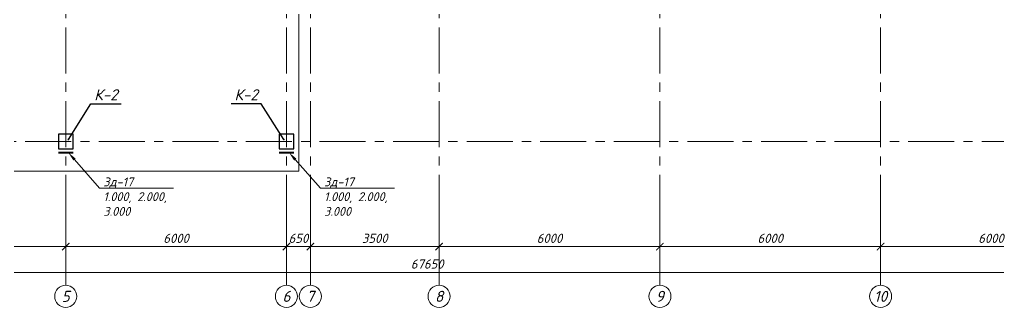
# Model space of a CAD drawing. Header units: millimetres. Extents: x -41985 to 836963, y -232665 to -4590.
# Drawn here: x 22746 to 49352, y -29500 to -21689 of the extents above; entities that cross this region are included whole.
import ezdxf
from ezdxf import colors
from ezdxf.entities.mleader import LeaderData, LeaderLine
from ezdxf.enums import TextEntityAlignment as Align
from ezdxf.math import Vec2, Vec3

# ---------------------------------------------------------------- set-up
doc = ezdxf.new("R2010")
doc.units = ezdxf.units.MM
doc.header["$PDMODE"] = 35
doc.linetypes.add('CENTERX2', pattern=[4, 2.5, -0.5, 0.5, -0.5])
doc.layers.get('Defpoints').update_dxf_attribs({"color": 1, "lineweight": 0})
for name, color, linetype, lineweight in [('#Закл выноски и размеры', 7, 'Continuous', 13), ('#Закладные', 10, 'Continuous', 40), ('k_ Выноски', 7, 'Continuous', 13), ('k_ Осевая', 8, 'CENTERX2', 9), ('k_ Осевые размеры', 251, 'Continuous', 5), ('k_ Позиции', 1, 'Continuous', 13), ('Колонна', 84, 'Continuous', 30), ('Линия Тонкая', 86, 'Continuous', 9)]:
    doc.layers.add(name, color=color, linetype=linetype, lineweight=lineweight)
doc.styles.get("Standard").update_dxf_attribs({"font": 'isocpeur.ttf'})
doc.styles.add('STEP PR', font='isocpeui.ttf')
doc.dimstyles.get("Standard").update_dxf_attribs({"dimtxt": 0.18, "dimasz": 0.18, "dimexe": 0.18, "dimexo": 0.0625, "dimgap": 0.09, "dimtad": 0, "dimtih": 1, "dimtoh": 1, "dimdec": 4, "dimzin": 0, "dimdsep": 46, "dimtxsty": 'Standard', "dimcen": 0.09, "dimadec": 0, "dimazin": 0, "dimtfac": 1, "dimtdec": 4, "dimtofl": 0, "dimtmove": 0, "dimatfit": 3, "dimfxl": 1, "dimtolj": 1, "dimtzin": 0, "dimarcsym": 0})
doc.dimstyles.new('STEP PR', dxfattribs={"dimscale": 100, "dimtxt": 2.5, "dimasz": 2, "dimexe": 1, "dimexo": 2, "dimgap": 1, "dimtad": 1, "dimdec": 4, "dimlfac": -1, "dimtxsty": 'STEP PR', "dimblk": 'ARCHTICK', "dimcen": 2, "dimdle": 1.5, "dimclrt": 1, "dimadec": 0, "dimazin": 0, "dimtfac": 1, "dimtdec": 4, "dimtmove": 1, "dimatfit": 3, "dimldrblk": 'DOTSMALL', "dimfxl": 1, "dimtolj": 1, "dimtzin": 0, "dimarcsym": 0})

# ---------------------------------------------------------------- blocks, each defined once
blk = doc.blocks.new('_ArchTick')
at = {"color": 0, "linetype": 'ByBlock', "const_width": 0.15}
blk.add_lwpolyline([(-0.5, -0.5), (0.5, 0.5)], dxfattribs=at)
blk = doc.blocks.new('*D2245')
at = {"layer": 'Defpoints', "color": 0, "transparency": 16777216}
for p in [(18000, -1850), (24000, -1850), (24000, -2850)]:
    blk.add_point(p, dxfattribs=at)
at = {"layer": 'k_ Осевые размеры', "color": 0, "lineweight": -2, "transparency": 16777216}
for p, q in [((18000, -2050), (18000, -2950)), ((24000, -2050), (24000, -2950)), ((17850, -2850), (24150, -2850))]:
    blk.add_line(p, q, dxfattribs=at)
at = {"layer": 'k_ Осевые размеры', "color": 0, "lineweight": -2, "transparency": 16777216, "xscale": 200, "yscale": 200, "zscale": 200, "rotation": 180}
blk.add_blockref('_ArchTick', (18000, -2850), dxfattribs=at)
at = {"layer": 'k_ Осевые размеры', "color": 0, "lineweight": -2, "transparency": 16777216, "xscale": 200, "yscale": 200, "zscale": 200}
blk.add_blockref('_ArchTick', (24000, -2850), dxfattribs=at)
at = {"layer": 'k_ Осевые размеры', "color": 1, "transparency": 16777216, "insert": (21000, -2625), "char_height": 250, "attachment_point": 5, "style": 'STEP PR'}
blk.add_mtext('\\A1;6000', dxfattribs=at)
blk = doc.blocks.new('_DotSmall')
at = {"color": 0, "linetype": 'ByBlock', "const_width": 0.5}
blk.add_lwpolyline([(-0.0625, 0, 1), (0.0625, 0, 1)], format="xyb", close=True, dxfattribs=at)
blk = doc.blocks.new('*D2246')
at = {"layer": 'Defpoints', "color": 0, "transparency": 16777216}
for p in [(24000, -1850), (30000, -1850), (30000, -2850)]:
    blk.add_point(p, dxfattribs=at)
at = {"layer": 'k_ Осевые размеры', "color": 0, "lineweight": -2, "transparency": 16777216}
for p, q in [((24000, -2050), (24000, -2950)), ((30000, -2050), (30000, -2950)), ((23850, -2850), (30150, -2850))]:
    blk.add_line(p, q, dxfattribs=at)
at = {"layer": 'k_ Осевые размеры', "color": 0, "lineweight": -2, "transparency": 16777216, "xscale": 200, "yscale": 200, "zscale": 200, "rotation": 180}
blk.add_blockref('_ArchTick', (24000, -2850), dxfattribs=at)
at = {"layer": 'k_ Осевые размеры', "color": 0, "lineweight": -2, "transparency": 16777216, "xscale": 200, "yscale": 200, "zscale": 200}
blk.add_blockref('_ArchTick', (30000, -2850), dxfattribs=at)
at = {"layer": 'k_ Осевые размеры', "color": 1, "transparency": 16777216, "insert": (27000, -2625), "char_height": 250, "attachment_point": 5, "style": 'STEP PR'}
blk.add_mtext('\\A1;6000', dxfattribs=at)
blk = doc.blocks.new('*D2247')
at = {"layer": 'Defpoints', "color": 0, "transparency": 16777216}
for p in [(30000, -1850), (30650, -1850), (30650, -2850)]:
    blk.add_point(p, dxfattribs=at)
at = {"layer": 'k_ Осевые размеры', "color": 0, "lineweight": -2, "transparency": 16777216}
for p, q in [((30000, -2050), (30000, -2950)), ((30650, -2050), (30650, -2950)), ((29850, -2850), (30800, -2850))]:
    blk.add_line(p, q, dxfattribs=at)
at = {"layer": 'k_ Осевые размеры', "color": 0, "lineweight": -2, "transparency": 16777216, "xscale": 200, "yscale": 200, "zscale": 200, "rotation": 180}
blk.add_blockref('_ArchTick', (30000, -2850), dxfattribs=at)
at = {"layer": 'k_ Осевые размеры', "color": 0, "lineweight": -2, "transparency": 16777216, "xscale": 200, "yscale": 200, "zscale": 200}
blk.add_blockref('_ArchTick', (30650, -2850), dxfattribs=at)
at = {"layer": 'k_ Осевые размеры', "color": 1, "transparency": 16777216, "insert": (30325, -2625), "char_height": 250, "attachment_point": 5, "style": 'STEP PR'}
blk.add_mtext('\\A1;650', dxfattribs=at)
blk = doc.blocks.new('*D2248')
at = {"layer": 'Defpoints', "color": 0, "transparency": 16777216}
for p in [(30650, -1850), (34150, -1850), (34150, -2850)]:
    blk.add_point(p, dxfattribs=at)
at = {"layer": 'k_ Осевые размеры', "color": 0, "lineweight": -2, "transparency": 16777216}
for p, q in [((30650, -2050), (30650, -2950)), ((34150, -2050), (34150, -2950)), ((30500, -2850), (34300, -2850))]:
    blk.add_line(p, q, dxfattribs=at)
at = {"layer": 'k_ Осевые размеры', "color": 0, "lineweight": -2, "transparency": 16777216, "xscale": 200, "yscale": 200, "zscale": 200, "rotation": 180}
blk.add_blockref('_ArchTick', (30650, -2850), dxfattribs=at)
at = {"layer": 'k_ Осевые размеры', "color": 0, "lineweight": -2, "transparency": 16777216, "xscale": 200, "yscale": 200, "zscale": 200}
blk.add_blockref('_ArchTick', (34150, -2850), dxfattribs=at)
at = {"layer": 'k_ Осевые размеры', "color": 1, "transparency": 16777216, "insert": (32400, -2625), "char_height": 250, "attachment_point": 5, "style": 'STEP PR'}
blk.add_mtext('\\A1;3500', dxfattribs=at)
blk = doc.blocks.new('*D2249')
at = {"layer": 'Defpoints', "color": 0, "transparency": 16777216}
for p in [(34150, -1850), (40150, -1850), (40150, -2850)]:
    blk.add_point(p, dxfattribs=at)
at = {"layer": 'k_ Осевые размеры', "color": 0, "lineweight": -2, "transparency": 16777216}
for p, q in [((34150, -2050), (34150, -2950)), ((40150, -2050), (40150, -2950)), ((34000, -2850), (40300, -2850))]:
    blk.add_line(p, q, dxfattribs=at)
at = {"layer": 'k_ Осевые размеры', "color": 0, "lineweight": -2, "transparency": 16777216, "xscale": 200, "yscale": 200, "zscale": 200, "rotation": 180}
blk.add_blockref('_ArchTick', (34150, -2850), dxfattribs=at)
at = {"layer": 'k_ Осевые размеры', "color": 0, "lineweight": -2, "transparency": 16777216, "xscale": 200, "yscale": 200, "zscale": 200}
blk.add_blockref('_ArchTick', (40150, -2850), dxfattribs=at)
at = {"layer": 'k_ Осевые размеры', "color": 1, "transparency": 16777216, "insert": (37150, -2625), "char_height": 250, "attachment_point": 5, "style": 'STEP PR'}
blk.add_mtext('\\A1;6000', dxfattribs=at)
blk = doc.blocks.new('*D2250')
at = {"layer": 'Defpoints', "color": 0, "transparency": 16777216}
for p in [(40150, -1850), (46150, -1850), (46150, -2850)]:
    blk.add_point(p, dxfattribs=at)
at = {"layer": 'k_ Осевые размеры', "color": 0, "lineweight": -2, "transparency": 16777216}
for p, q in [((40150, -2050), (40150, -2950)), ((46150, -2050), (46150, -2950)), ((40000, -2850), (46300, -2850))]:
    blk.add_line(p, q, dxfattribs=at)
at = {"layer": 'k_ Осевые размеры', "color": 0, "lineweight": -2, "transparency": 16777216, "xscale": 200, "yscale": 200, "zscale": 200, "rotation": 180}
blk.add_blockref('_ArchTick', (40150, -2850), dxfattribs=at)
at = {"layer": 'k_ Осевые размеры', "color": 0, "lineweight": -2, "transparency": 16777216, "xscale": 200, "yscale": 200, "zscale": 200}
blk.add_blockref('_ArchTick', (46150, -2850), dxfattribs=at)
at = {"layer": 'k_ Осевые размеры', "color": 1, "transparency": 16777216, "insert": (43150, -2625), "char_height": 250, "attachment_point": 5, "style": 'STEP PR'}
blk.add_mtext('\\A1;6000', dxfattribs=at)
blk = doc.blocks.new('*D2251')
at = {"layer": 'Defpoints', "color": 0, "transparency": 16777216}
for p in [(46150, -1850), (52150, -1850), (52150, -2850)]:
    blk.add_point(p, dxfattribs=at)
at = {"layer": 'k_ Осевые размеры', "color": 0, "lineweight": -2, "transparency": 16777216}
for p, q in [((46150, -2050), (46150, -2950)), ((52150, -2050), (52150, -2950)), ((46000, -2850), (52300, -2850))]:
    blk.add_line(p, q, dxfattribs=at)
at = {"layer": 'k_ Осевые размеры', "color": 0, "lineweight": -2, "transparency": 16777216, "xscale": 200, "yscale": 200, "zscale": 200, "rotation": 180}
blk.add_blockref('_ArchTick', (46150, -2850), dxfattribs=at)
at = {"layer": 'k_ Осевые размеры', "color": 0, "lineweight": -2, "transparency": 16777216, "xscale": 200, "yscale": 200, "zscale": 200}
blk.add_blockref('_ArchTick', (52150, -2850), dxfattribs=at)
at = {"layer": 'k_ Осевые размеры', "color": 1, "transparency": 16777216, "insert": (49150, -2625), "char_height": 250, "attachment_point": 5, "style": 'STEP PR'}
blk.add_mtext('\\A1;6000', dxfattribs=at)
blk = doc.blocks.new('*D2252')
at = {"layer": 'Defpoints', "color": 0, "transparency": 16777216}
for p in [(0, -1850), (67650, -1850), (67650, -3550)]:
    blk.add_point(p, dxfattribs=at)
at = {"layer": 'k_ Осевые размеры', "color": 0, "lineweight": -2, "transparency": 16777216}
for p, q in [((0, -2050), (0, -3650)), ((67650, -2050), (67650, -3650)), ((-150, -3550), (67800, -3550))]:
    blk.add_line(p, q, dxfattribs=at)
at = {"layer": 'k_ Осевые размеры', "color": 0, "lineweight": -2, "transparency": 16777216, "xscale": 200, "yscale": 200, "zscale": 200, "rotation": 180}
blk.add_blockref('_ArchTick', (0, -3550), dxfattribs=at)
at = {"layer": 'k_ Осевые размеры', "color": 0, "lineweight": -2, "transparency": 16777216, "xscale": 200, "yscale": 200, "zscale": 200}
blk.add_blockref('_ArchTick', (67650, -3550), dxfattribs=at)
at = {"layer": 'k_ Осевые размеры', "color": 1, "transparency": 16777216, "insert": (33825, -3323), "char_height": 250, "attachment_point": 5, "style": 'STEP PR'}
blk.add_mtext('\\A1;67650', dxfattribs=at)
blk = doc.blocks.new('*U2186')
blk.add_lwpolyline([(-200, -200), (200, -200), (200, 200), (-200, 200)], close=True)
blk = doc.blocks.new('*U2367')
for p in [(24000, 0), (30000, 0)]:
    blk.add_blockref('*U2186', p)
blk = doc.blocks.new('REINFORCED_CONCRETE')
blk = doc.blocks.new('*U2241')
at = {"layer": 'k_ Осевая', "ltscale": 500}
for points in [[(24000, 15100), (24000, -3900)], [(30000, 15100), (30000, -3900)], [(30650, 15100), (30650, -3900)], [(34150, 15100), (34150, -3900)], [(40150, 15100), (40150, -3900)], [(46150, 15100), (46150, -3900)], [(72150, 0), (-4500, 0)]]:
    blk.add_lwpolyline(points, dxfattribs=at)
at = {"layer": 'k_ Осевая', "color": 254, "linetype": 'ByBlock', "lineweight": 15, "ltscale": 10}
for centre in [(24000, -4200), (30000, -4200), (30650, -4200), (34150, -4200), (40150, -4200), (46150, -4200)]:
    blk.add_circle(centre, 300, dxfattribs=at)
at = {"layer": 'k_ Осевая', "color": 1, "linetype": 'ByBlock', "char_height": 300, "width": 484.8732214, "attachment_point": 5, "style": 'STEP PR'}
for s, insert in [('5', (24000, -4200)), ('6', (30000, -4200)), ('7', (30650, -4200)), ('8', (34150, -4200)), ('9', (40150, -4200)), ('10', (46150, -4200))]:
    blk.add_mtext(s, dxfattribs=dict(at, insert=insert))
at = {"layer": 'k_ Осевые размеры'}
for base, p1, p2, picture, middle in [((67650, -3550), (0, -1850), (67650, -1850), '*D2252', (33825, -3323.3901515152)), ((24000, -2850), (18000, -1850), (24000, -1850), '*D2245', (21000, -2625)), ((30000, -2850), (24000, -1850), (30000, -1850), '*D2246', (27000, -2625)), ((34150, -2850), (30650, -1850), (34150, -1850), '*D2248', (32400, -2625)), ((40150, -2850), (34150, -1850), (40150, -1850), '*D2249', (37150, -2625)), ((46150, -2850), (40150, -1850), (46150, -1850), '*D2250', (43150, -2625)), ((52150, -2850), (46150, -1850), (52150, -1850), '*D2251', (49150, -2625))]:
    dim = blk.add_linear_dim(base=base, p1=p1, p2=p2, dimstyle='STEP PR', dxfattribs=at)
    dim.commit()
    dim.dimension.update_dxf_attribs({"geometry": picture, "text_midpoint": middle})
dim = blk.add_linear_dim(base=(30650, -2850), p1=(30000, -1850), p2=(30650, -1850), dimstyle='STEP PR', dxfattribs=at)
dim.commit()
dim.dimension.update_dxf_attribs({"geometry": '*D2247', "text_midpoint": (30325, -2850), "dimtype": 160})

msp = doc.modelspace()

# ---------------------------------------------------------------- linework, layer by layer
at = {"layer": '#Закладные'}
for points in [[(23800, -25300), (24200, -25300)], [(29800, -25300), (30200, -25300)]]:
    msp.add_lwpolyline(points, dxfattribs=at)
at = {"layer": 'Линия Тонкая'}
msp.add_lwpolyline([(23400, -10000), (30340, -10000), (30340, -25800), (-600, -25800), (-600, -12600), (23400, -12600), (23400, -10000)], dxfattribs=at)

# ---------------------------------------------------------------- block references
at = {"layer": '#Закл выноски и размеры'}
msp.add_blockref('*U2241', (0, -25000), dxfattribs=at)
at = {"layer": 'k_ Позиции'}
ref = msp.add_blockref('REINFORCED_CONCRETE', (25094.25958, -23978.52295), dxfattribs=dict(at, xscale=100, yscale=100, zscale=100))
ref.add_attrib('POSITION', 'К-2', dxfattribs={"layer": '0', "color": 0, "linetype": 'ByBlock', "height": 300, "style": 'STEP PR', "flags": 2}).set_placement((25094.25958, -23878.52295), align=Align.CENTER)
ref = msp.add_blockref('REINFORCED_CONCRETE', (28905.74042, -23978.52295), dxfattribs=dict(at, xscale=100, yscale=100, zscale=100))
ref.add_attrib('POSITION', 'К-2', dxfattribs={"layer": '0', "color": 0, "linetype": 'ByBlock', "height": 300, "style": 'STEP PR', "flags": 2}).set_placement((28905.74042, -23878.52295), align=Align.CENTER)
at = {"layer": 'Колонна'}
msp.add_blockref('*U2367', (0, -25000), dxfattribs=at)

# ---------------------------------------------------------------- leaders
at = {"layer": '#Закл выноски и размеры'}
ml = msp.add_multileader_mtext('Standard', dxfattribs=at)
ml.set_content('Зд-17\\P1.000, 2.000,\\P3.000', color=256, style='STEP PR')
ml.set_leader_properties(color=256, linetype='ByLayer', lineweight=-1)
ml.build(insert=Vec2(0, 0))
ml.multileader.update_dxf_attribs({"text_left_attachment_type": 6, "text_right_attachment_type": 6, "dogleg_length": 0, "arrow_head_size": 250})
ctx = ml.context
ctx.base_point, ctx.char_height, ctx.arrow_head_size, ctx.landing_gap_size, ctx.plane_origin = Vec3(24922.39455, -26262.12023), 240, 250, 100, Vec3(41196.57759, -33976.09266)
ctx.left_attachment, ctx.right_attachment = 6, 6
notes = []
notes.append((ctx, [(0, (1, 1, 0), (24922.39455, -26262.12023), (1, 0), 0, [(1, [(24073.5529, -25300)], 0, [])])]))
ctx.mtext.insert, ctx.mtext.rotation, ctx.mtext.width, ctx.mtext.defined_height, ctx.mtext.flow_direction = Vec3(25022.39455, -25974.12023), 6.2831853072, 1973.9242303, 1630.07263, 5
ml = msp.add_multileader_mtext('Standard', dxfattribs=at)
ml.set_content('Зд-17\\P1.000, 2.000,\\P3.000', color=256, style='STEP PR')
ml.set_leader_properties(color=256, linetype='ByLayer', lineweight=-1)
ml.build(insert=Vec2(0, 0))
ml.multileader.update_dxf_attribs({"text_left_attachment_type": 6, "text_right_attachment_type": 6, "dogleg_length": 0, "arrow_head_size": 250})
ctx = ml.context
ctx.base_point, ctx.char_height, ctx.arrow_head_size, ctx.landing_gap_size, ctx.plane_origin = Vec3(30922.39455, -26262.12023), 240, 250, 100, Vec3(47196.57759, -33976.09266)
ctx.left_attachment, ctx.right_attachment = 6, 6
notes.append((ctx, [(0, (1, 1, 0), (30922.39455, -26262.12023), (1, 0), 0, [(1, [(30073.5529, -25300)], 0, [])])]))
ctx.mtext.insert, ctx.mtext.rotation, ctx.mtext.width, ctx.mtext.defined_height, ctx.mtext.flow_direction = Vec3(31022.39455, -25974.12023), 6.2831853072, 1973.9242303, 1630.07263, 5
at = {"layer": 'k_ Выноски', "ltscale": 100}
for points in [[(24072.6867, -24941.49187), (24684.83162, -23978.52295), (25503.68753, -23978.52295)], [(29927.3133, -24941.49187), (29315.16838, -23978.52295), (28496.31247, -23978.52295)]]:
    msp.add_leader(points, dimstyle='Standard', override={"dimscale": 100, "dimtxt": 2.5, "dimasz": 2, "dimexe": 1, "dimexo": 2, "dimgap": 0.7, "dimtih": 0, "dimtoh": 0, "dimlfac": -1, "dimzin": 8, "dimcen": 2, "dimdle": 1, "dimclrt": 1, "dimadec": 4, "dimtmove": 1, "dimldrblk": 'DotSmall', "dimfxl": 100}, dxfattribs=at)
for ctx, leaders in notes:
    for number, flags, end, landing, length, lines in leaders:
        leader = LeaderData()
        leader.index, (leader.has_last_leader_line, leader.has_dogleg_vector, leader.attachment_direction) = number, flags
        leader.last_leader_point, leader.dogleg_vector, leader.dogleg_length = Vec3(end), Vec3(landing), length
        for number, points, colour, breaks in lines:
            line = LeaderLine()
            line.index, line.vertices, line.color, line.breaks = number, Vec3.list(points), colors.encode_raw_color(colour), breaks
            leader.lines.append(line)
        ctx.leaders.append(leader)

doc.saveas('drawing.dxf')
